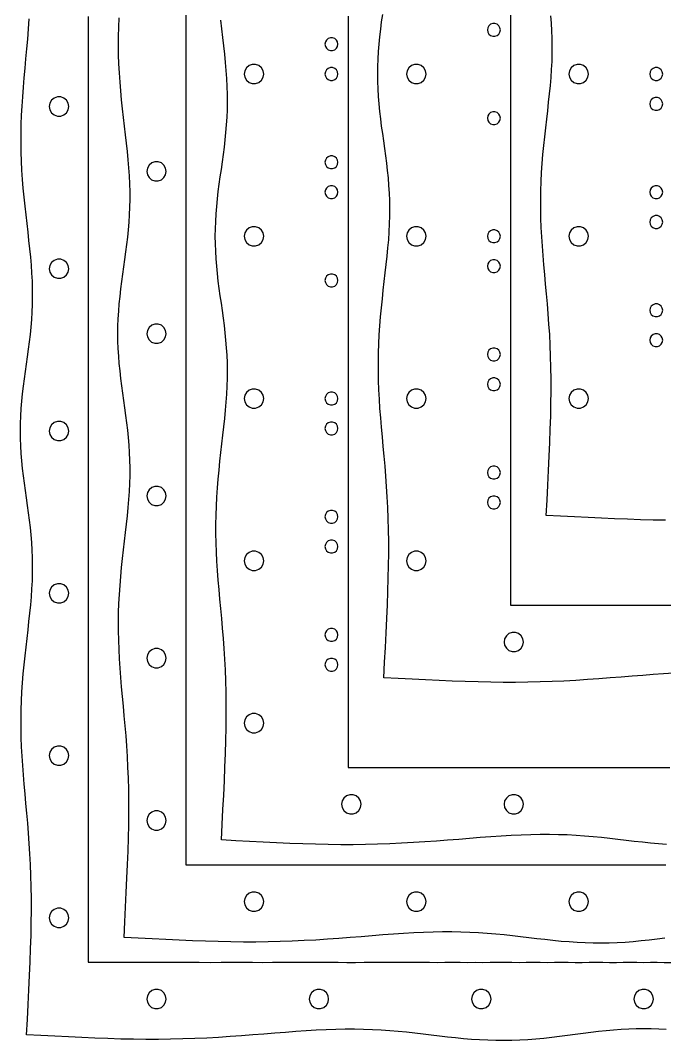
# Model space of a CAD drawing. Header units: metres. Extents: x 28 to 1492, y 12 to 1398.
# Drawn here: x 898.1 to 1096.4, y 492.2 to 806.5 of the extents above; entities that cross this region are included whole.
import ezdxf

# ---------------------------------------------------------------- set-up
doc = ezdxf.new("R2010")
doc.units = ezdxf.units.M

msp = doc.modelspace()

# ---------------------------------------------------------------- linework, layer by layer
for points in [[(949.01, 808.11), (949.01, 805.4), (949, 802.73), (949, 800.09), (949, 797.49), (949.01, 794.93), (949, 792.39), (949, 789.89), (949.01, 787.42), (949, 784.98), (949, 782.56), (949.01, 780.17), (949, 777.8), (949, 775.46), (949, 773.14), (949, 770.84), (949, 768.57), (949.01, 766.31), (949, 764.07), (949.01, 761.85), (949, 759.65), (949, 757.47), (949, 755.3), (949.01, 753.14), (949, 751), (949, 748.87), (949.01, 746.76), (949.01, 744.65), (949, 742.56), (949, 740.47), (949, 738.4), (949, 736.33), (949, 734.28), (949, 732.23), (949, 730.19), (949, 728.15), (949, 726.12), (949, 724.09), (949, 722.07), (949, 720.05), (949, 718.04), (949, 716.02), (949, 714.01), (949, 712), (949, 710), (949, 708), (949, 705.99), (949, 703.98), (949, 701.96), (949, 699.95), (949, 697.93), (949, 695.91), (949, 693.88), (949, 691.85), (949, 689.81), (949, 687.77), (949, 685.72), (949, 683.67), (949, 681.6), (949.01, 679.53), (949, 677.44), (949, 675.35), (949, 673.24), (949.01, 671.13), (949, 669), (949, 666.86), (949, 664.7), (949, 662.53), (949, 660.35), (949, 658.15), (949, 655.93), (949, 653.69), (949, 651.43), (949, 649.16), (949, 646.86), (949, 644.54), (949, 642.2), (949, 639.83), (949, 637.44), (949, 635.02), (949, 632.58), (949, 630.11), (949, 627.61), (949, 625.07), (949, 622.51), (949, 619.91), (949, 617.27), (949, 614.6), (949, 611.89), (949, 609.14), (949, 606.34), (949, 603.51), (949, 600.62), (949, 597.69), (949, 594.71), (949, 591.68), (949, 588.6), (949, 585.45), (949, 582.25), (949, 578.99), (949, 575.66), (949, 572.26), (949, 568.8), (949, 565.26), (949, 561.64), (949.01, 557.94), (949, 554.15), (949, 550.27), (949.01, 546.31), (953.15, 546.31), (957.2, 546.31), (961.15, 546.31), (965.02, 546.31), (968.8, 546.31), (972.5, 546.31), (976.12, 546.31), (979.67, 546.31), (983.15, 546.31), (986.56, 546.3), (989.9, 546.31), (993.18, 546.31), (996.41, 546.31), (999.57, 546.31), (1002.69, 546.3), (1005.75, 546.31), (1008.76, 546.31), (1011.72, 546.31), (1014.64, 546.31), (1017.51, 546.31), (1020.34, 546.31), (1023.13, 546.31), (1025.89, 546.31), (1028.6, 546.3), (1031.28, 546.3), (1033.93, 546.31), (1036.54, 546.31), (1039.13, 546.31), (1041.68, 546.31), (1044.21, 546.31), (1046.7, 546.31), (1049.17, 546.31), (1051.62, 546.31), (1054.04, 546.31), (1056.44, 546.3), (1058.82, 546.31), (1061.18, 546.31), (1063.51, 546.31), (1065.83, 546.3), (1068.13, 546.31), (1070.42, 546.3), (1072.68, 546.31), (1074.93, 546.31), (1077.17, 546.31), (1079.4, 546.31), (1081.61, 546.3), (1083.8, 546.31), (1085.99, 546.31), (1088.17, 546.31), (1090.33, 546.3), (1092.49, 546.31), (1094.64, 546.31), (1096.78, 546.31)], [(1099.19, 605.37), (1096.09, 605.19), (1092.93, 604.97), (1089.7, 604.73), (1086.41, 604.47), (1083.05, 604.2), (1079.64, 603.93), (1076.17, 603.66), (1072.65, 603.41), (1069.08, 603.18), (1065.46, 602.98), (1061.8, 602.82), (1058.09, 602.69), (1054.35, 602.6), (1050.57, 602.55), (1046.75, 602.55), (1042.89, 602.59), (1038.99, 602.68), (1035.05, 602.8), (1031.05, 602.95), (1026.99, 603.13), (1022.87, 603.33), (1018.67, 603.55), (1014.39, 603.78), (1010.01, 604), (1010.24, 608.74), (1010.47, 613.35), (1010.69, 617.84), (1010.9, 622.22), (1011.08, 626.47), (1011.24, 630.6), (1011.36, 634.62), (1011.45, 638.52), (1011.49, 642.3), (1011.49, 645.98), (1011.44, 649.56), (1011.35, 653.04), (1011.22, 656.42), (1011.05, 659.73), (1010.84, 662.96), (1010.61, 666.12), (1010.35, 669.22), (1010.08, 672.27), (1009.81, 675.28), (1009.53, 678.24), (1009.27, 681.18), (1009.02, 684.09), (1008.8, 686.98), (1008.61, 689.86), (1008.46, 692.72), (1008.36, 695.57), (1008.3, 698.41), (1008.3, 701.24), (1008.34, 704.06), (1008.43, 706.88), (1008.58, 709.67), (1008.76, 712.46), (1008.99, 715.22), (1009.25, 717.97), (1009.53, 720.69), (1009.83, 723.39), (1010.14, 726.06), (1010.44, 728.7), (1010.74, 731.31), (1011.02, 733.88), (1011.26, 736.42), (1011.48, 738.93), (1011.65, 741.4), (1011.77, 743.85), (1011.84, 746.26), (1011.86, 748.64), (1011.82, 751), (1011.73, 753.34), (1011.58, 755.66), (1011.39, 757.97), (1011.16, 760.26), (1010.89, 762.54), (1010.6, 764.82), (1010.28, 767.1), (1009.96, 769.37), (1009.64, 771.65), (1009.32, 773.93), (1009.03, 776.21), (1008.77, 778.5), (1008.54, 780.8), (1008.35, 783.09), (1008.22, 785.4), (1008.13, 787.7), (1008.1, 790), (1008.13, 792.3), (1008.22, 794.6), (1008.35, 796.91), (1008.54, 799.2), (1008.77, 801.5), (1009.03, 803.79), (1009.32, 806.07), (1009.64, 808.35)], [(1049, 808.15), (1049, 806.12), (1049, 804.09), (1049, 802.07), (1049, 800.05), (1049, 798.04), (1049, 796.02), (1049, 794.01), (1049, 792), (1049, 790), (1049, 788), (1049, 785.99), (1049, 783.98), (1049, 781.96), (1049, 779.95), (1049, 777.93), (1049, 775.91), (1049, 773.88), (1049, 771.85), (1049, 769.81), (1049, 767.77), (1049, 765.72), (1049, 763.67), (1049, 761.6), (1049.01, 759.53), (1049, 757.44), (1049, 755.35), (1049, 753.24), (1049.01, 751.13), (1049, 749), (1049, 746.86), (1049, 744.7), (1049, 742.53), (1049, 740.35), (1049, 738.15), (1049, 735.93), (1049, 733.69), (1049, 731.43), (1049, 729.16), (1049, 726.86), (1049, 724.54), (1049, 722.2), (1049, 719.83), (1049, 717.44), (1049, 715.02), (1049, 712.58), (1049, 710.11), (1049, 707.61), (1049, 705.07), (1049, 702.51), (1049, 699.91), (1049, 697.27), (1049, 694.6), (1049, 691.89), (1049, 689.14), (1049, 686.34), (1049, 683.51), (1049, 680.62), (1049, 677.69), (1049, 674.71), (1049, 671.68), (1049, 668.6), (1049, 665.45), (1049, 662.25), (1049, 658.99), (1049, 655.66), (1049, 652.26), (1049, 648.8), (1049, 645.26), (1049, 641.64), (1049.01, 637.94), (1049, 634.15), (1049, 630.27), (1049.01, 626.31), (1052.67, 626.31), (1056.24, 626.31), (1059.73, 626.31), (1063.15, 626.31), (1066.48, 626.31), (1069.75, 626.31), (1072.95, 626.31), (1076.08, 626.31), (1079.15, 626.31), (1082.16, 626.3), (1085.12, 626.31), (1088.02, 626.31), (1090.86, 626.31), (1093.66, 626.31), (1096.41, 626.3), (1099.11, 626.31)], [(1096.75, 652.55), (1092.89, 652.59), (1088.99, 652.68), (1085.05, 652.8), (1081.05, 652.95), (1076.99, 653.13), (1072.87, 653.33), (1068.67, 653.55), (1064.39, 653.78), (1060.01, 654), (1060.24, 658.74), (1060.47, 663.35), (1060.69, 667.84), (1060.9, 672.22), (1061.08, 676.47), (1061.24, 680.6), (1061.36, 684.62), (1061.45, 688.52), (1061.49, 692.3), (1061.49, 695.98), (1061.44, 699.56), (1061.35, 703.04), (1061.22, 706.42), (1061.05, 709.73), (1060.84, 712.96), (1060.61, 716.12), (1060.35, 719.22), (1060.08, 722.27), (1059.81, 725.28), (1059.53, 728.24), (1059.27, 731.18), (1059.02, 734.09), (1058.8, 736.98), (1058.61, 739.86), (1058.46, 742.72), (1058.36, 745.57), (1058.3, 748.41), (1058.3, 751.24), (1058.34, 754.06), (1058.43, 756.88), (1058.58, 759.67), (1058.76, 762.46), (1058.99, 765.22), (1059.25, 767.97), (1059.53, 770.69), (1059.83, 773.39), (1060.14, 776.06), (1060.44, 778.7), (1060.74, 781.31), (1061.02, 783.88), (1061.26, 786.42), (1061.48, 788.93), (1061.65, 791.4), (1061.77, 793.85), (1061.84, 796.26), (1061.86, 798.64), (1061.82, 801), (1061.73, 803.34), (1061.58, 805.66), (1061.39, 807.97)], [(1096.93, 495.62), (1094.62, 495.76), (1092.3, 495.84), (1090, 495.86), (1087.7, 495.84), (1085.38, 495.76), (1083.07, 495.62), (1080.74, 495.44), (1078.41, 495.22), (1076.06, 494.96), (1073.7, 494.67), (1071.33, 494.37), (1068.94, 494.05), (1066.54, 493.73), (1064.12, 493.43), (1061.69, 493.14), (1059.25, 492.88), (1056.8, 492.65), (1054.34, 492.46), (1051.87, 492.32), (1049.4, 492.23), (1046.92, 492.19), (1044.45, 492.21), (1041.97, 492.28), (1039.49, 492.4), (1037.02, 492.57), (1034.54, 492.77), (1032.06, 493.02), (1029.58, 493.29), (1027.09, 493.58), (1024.6, 493.88), (1022.08, 494.18), (1019.56, 494.47), (1017.01, 494.75), (1014.43, 495), (1011.82, 495.22), (1009.17, 495.4), (1006.48, 495.54), (1003.74, 495.63), (1000.95, 495.68), (998.1, 495.67), (995.2, 495.62), (992.23, 495.51), (989.19, 495.37), (986.09, 495.19), (982.93, 494.97), (979.7, 494.73), (976.41, 494.47), (973.05, 494.2), (969.64, 493.93), (966.17, 493.66), (962.65, 493.41), (959.08, 493.18), (955.46, 492.98), (951.8, 492.82), (948.09, 492.69), (944.35, 492.6), (940.57, 492.55), (936.75, 492.55), (932.89, 492.59), (928.99, 492.68), (925.05, 492.8), (921.05, 492.95), (916.99, 493.13), (912.87, 493.33), (908.67, 493.55), (904.39, 493.78), (900.01, 494), (900.24, 498.74), (900.47, 503.35), (900.69, 507.84), (900.9, 512.22), (901.08, 516.47), (901.24, 520.6), (901.36, 524.62), (901.45, 528.52), (901.49, 532.3), (901.49, 535.98), (901.44, 539.56), (901.35, 543.04), (901.22, 546.42), (901.05, 549.73), (900.84, 552.96), (900.61, 556.12), (900.35, 559.22), (900.08, 562.27), (899.81, 565.28), (899.53, 568.24), (899.27, 571.18), (899.02, 574.09), (898.8, 576.98), (898.61, 579.86), (898.46, 582.72), (898.36, 585.57), (898.3, 588.41), (898.3, 591.24), (898.34, 594.06), (898.43, 596.88), (898.58, 599.67), (898.76, 602.46), (898.99, 605.22), (899.25, 607.97), (899.53, 610.69), (899.83, 613.39), (900.14, 616.06), (900.44, 618.7), (900.74, 621.31), (901.02, 623.88), (901.26, 626.42), (901.48, 628.93), (901.65, 631.4), (901.77, 633.85), (901.84, 636.26), (901.86, 638.64), (901.82, 641), (901.73, 643.34), (901.58, 645.66), (901.39, 647.97), (901.16, 650.26), (900.89, 652.54), (900.6, 654.82), (900.28, 657.1), (899.96, 659.37), (899.64, 661.65), (899.32, 663.93), (899.03, 666.21), (898.77, 668.5), (898.54, 670.8), (898.35, 673.09), (898.22, 675.4), (898.13, 677.7), (898.1, 680), (898.13, 682.3), (898.22, 684.6), (898.35, 686.91), (898.54, 689.2), (898.77, 691.5), (899.03, 693.79), (899.32, 696.07), (899.64, 698.35), (899.96, 700.63), (900.28, 702.9), (900.6, 705.18), (900.89, 707.46), (901.16, 709.74), (901.39, 712.03), (901.58, 714.34), (901.73, 716.66), (901.82, 719), (901.86, 721.36), (901.84, 723.74), (901.77, 726.15), (901.65, 728.6), (901.48, 731.07), (901.26, 733.58), (901.02, 736.12), (900.74, 738.69), (900.44, 741.3), (900.14, 743.94), (899.83, 746.61), (899.53, 749.31), (899.25, 752.03), (898.99, 754.78), (898.76, 757.54), (898.58, 760.33), (898.43, 763.12), (898.34, 765.94), (898.3, 768.76), (898.3, 771.59), (898.36, 774.43), (898.46, 777.28), (898.61, 780.14), (898.8, 783.02), (899.02, 785.91), (899.27, 788.82), (899.53, 791.76), (899.81, 794.72), (900.08, 797.73), (900.35, 800.78), (900.61, 803.88), (900.84, 807.04)], [(919.01, 807.75), (919.01, 804.55), (919, 801.4), (919, 798.32), (919.01, 795.29), (919, 792.31), (919, 789.38), (919.01, 786.49), (919, 783.66), (919, 780.86), (919.01, 778.11), (919.01, 775.4), (919, 772.73), (919, 770.09), (919, 767.49), (919.01, 764.93), (919, 762.39), (919, 759.89), (919.01, 757.42), (919, 754.98), (919, 752.56), (919.01, 750.17), (919, 747.8), (919, 745.46), (919, 743.14), (919, 740.84), (919, 738.57), (919.01, 736.31), (919, 734.07), (919.01, 731.85), (919, 729.65), (919, 727.47), (919, 725.3), (919.01, 723.14), (919, 721), (919, 718.87), (919.01, 716.76), (919.01, 714.65), (919, 712.56), (919, 710.47), (919, 708.4), (919, 706.33), (919, 704.28), (919, 702.23), (919, 700.19), (919, 698.15), (919, 696.12), (919, 694.09), (919, 692.07), (919, 690.05), (919, 688.04), (919, 686.02), (919, 684.01), (919, 682), (919, 680), (919, 678), (919, 675.99), (919, 673.98), (919, 671.96), (919, 669.95), (919, 667.93), (919, 665.91), (919, 663.88), (919, 661.85), (919, 659.81), (919, 657.77), (919, 655.72), (919, 653.67), (919, 651.6), (919.01, 649.53), (919, 647.44), (919, 645.35), (919, 643.24), (919.01, 641.13), (919, 639), (919, 636.86), (919, 634.7), (919, 632.53), (919, 630.35), (919, 628.15), (919, 625.93), (919, 623.69), (919, 621.43), (919, 619.16), (919, 616.86), (919, 614.54), (919, 612.2), (919, 609.83), (919, 607.44), (919, 605.02), (919, 602.58), (919, 600.11), (919, 597.61), (919, 595.07), (919, 592.51), (919, 589.91), (919, 587.27), (919, 584.6), (919, 581.89), (919, 579.14), (919, 576.34), (919, 573.51), (919, 570.62), (919, 567.69), (919, 564.71), (919, 561.68), (919, 558.6), (919, 555.45), (919, 552.25), (919, 548.99), (919, 545.66), (919, 542.26), (919, 538.8), (919, 535.26), (919, 531.64), (919.01, 527.94), (919, 524.15), (919, 520.27), (919.01, 516.31), (923.15, 516.31), (927.2, 516.31), (931.15, 516.31), (935.02, 516.31), (938.8, 516.31), (942.5, 516.31), (946.12, 516.31), (949.67, 516.31), (953.15, 516.31), (956.56, 516.3), (959.9, 516.31), (963.18, 516.31), (966.41, 516.31), (969.57, 516.31), (972.69, 516.3), (975.75, 516.31), (978.76, 516.31), (981.72, 516.31), (984.64, 516.31), (987.51, 516.31), (990.34, 516.31), (993.13, 516.31), (995.89, 516.31), (998.6, 516.3), (1001.28, 516.3), (1003.93, 516.31), (1006.54, 516.31), (1009.13, 516.31), (1011.68, 516.31), (1014.21, 516.31), (1016.7, 516.31), (1019.17, 516.31), (1021.62, 516.31), (1024.04, 516.31), (1026.44, 516.3), (1028.82, 516.31), (1031.18, 516.31), (1033.51, 516.31), (1035.83, 516.3), (1038.13, 516.31), (1040.42, 516.3), (1042.68, 516.31), (1044.93, 516.31), (1047.17, 516.31), (1049.4, 516.31), (1051.61, 516.3), (1053.8, 516.31), (1055.99, 516.31), (1058.17, 516.31), (1060.33, 516.3), (1062.49, 516.31), (1064.64, 516.31), (1066.78, 516.31), (1068.91, 516.3), (1071.04, 516.3), (1073.16, 516.31), (1075.28, 516.31), (1077.39, 516.31), (1079.5, 516.3), (1081.6, 516.3), (1083.71, 516.31), (1085.81, 516.31), (1087.91, 516.31), (1090, 516.3), (1092.09, 516.31), (1094.19, 516.31), (1096.29, 516.3), (1098.4, 516.3)], [(1096.54, 523.73), (1094.12, 523.43), (1091.69, 523.14), (1089.25, 522.88), (1086.8, 522.65), (1084.34, 522.46), (1081.87, 522.32), (1079.4, 522.23), (1076.92, 522.19), (1074.45, 522.21), (1071.97, 522.28), (1069.49, 522.4), (1067.02, 522.57), (1064.54, 522.77), (1062.06, 523.02), (1059.58, 523.29), (1057.09, 523.58), (1054.6, 523.88), (1052.08, 524.18), (1049.56, 524.47), (1047.01, 524.75), (1044.43, 525), (1041.82, 525.22), (1039.17, 525.4), (1036.48, 525.54), (1033.74, 525.63), (1030.95, 525.68), (1028.1, 525.67), (1025.2, 525.62), (1022.23, 525.51), (1019.19, 525.37), (1016.09, 525.19), (1012.93, 524.97), (1009.7, 524.73), (1006.41, 524.47), (1003.05, 524.2), (999.64, 523.93), (996.17, 523.66), (992.65, 523.41), (989.08, 523.18), (985.46, 522.98), (981.8, 522.82), (978.09, 522.69), (974.35, 522.6), (970.57, 522.55), (966.75, 522.55), (962.89, 522.59), (958.99, 522.68), (955.05, 522.8), (951.05, 522.95), (946.99, 523.13), (942.87, 523.33), (938.67, 523.55), (934.39, 523.78), (930.01, 524), (930.24, 528.74), (930.47, 533.35), (930.69, 537.84), (930.9, 542.22), (931.08, 546.47), (931.24, 550.6), (931.36, 554.62), (931.45, 558.52), (931.49, 562.3), (931.49, 565.98), (931.44, 569.56), (931.35, 573.04), (931.22, 576.42), (931.05, 579.73), (930.84, 582.96), (930.61, 586.12), (930.35, 589.22), (930.08, 592.27), (929.81, 595.28), (929.53, 598.24), (929.27, 601.18), (929.02, 604.09), (928.8, 606.98), (928.61, 609.86), (928.46, 612.72), (928.36, 615.57), (928.3, 618.41), (928.3, 621.24), (928.34, 624.06), (928.43, 626.88), (928.58, 629.67), (928.76, 632.46), (928.99, 635.22), (929.25, 637.97), (929.53, 640.69), (929.83, 643.39), (930.14, 646.06), (930.44, 648.7), (930.74, 651.31), (931.02, 653.88), (931.26, 656.42), (931.48, 658.93), (931.65, 661.4), (931.77, 663.85), (931.84, 666.26), (931.86, 668.64), (931.82, 671), (931.73, 673.34), (931.58, 675.66), (931.39, 677.97), (931.16, 680.26), (930.89, 682.54), (930.6, 684.82), (930.28, 687.1), (929.96, 689.37), (929.64, 691.65), (929.32, 693.93), (929.03, 696.21), (928.77, 698.5), (928.54, 700.8), (928.35, 703.09), (928.22, 705.4), (928.13, 707.7), (928.1, 710), (928.13, 712.3), (928.22, 714.6), (928.35, 716.91), (928.54, 719.2), (928.77, 721.5), (929.03, 723.79), (929.32, 726.07), (929.64, 728.35), (929.96, 730.63), (930.28, 732.9), (930.6, 735.18), (930.89, 737.46), (931.16, 739.74), (931.39, 742.03), (931.58, 744.34), (931.73, 746.66), (931.82, 749), (931.86, 751.36), (931.84, 753.74), (931.77, 756.15), (931.65, 758.6), (931.48, 761.07), (931.26, 763.58), (931.02, 766.12), (930.74, 768.69), (930.44, 771.3), (930.14, 773.94), (929.83, 776.61), (929.53, 779.31), (929.25, 782.03), (928.99, 784.78), (928.76, 787.54), (928.58, 790.33), (928.43, 793.12), (928.34, 795.94), (928.3, 798.76), (928.3, 801.59), (928.36, 804.43), (928.46, 807.28)], [(1097.02, 552.57), (1094.54, 552.77), (1092.06, 553.02), (1089.58, 553.29), (1087.09, 553.58), (1084.6, 553.88), (1082.08, 554.18), (1079.56, 554.47), (1077.01, 554.75), (1074.43, 555), (1071.82, 555.22), (1069.17, 555.4), (1066.48, 555.54), (1063.74, 555.63), (1060.95, 555.68), (1058.1, 555.67), (1055.2, 555.62), (1052.23, 555.51), (1049.19, 555.37), (1046.09, 555.19), (1042.93, 554.97), (1039.7, 554.73), (1036.41, 554.47), (1033.05, 554.2), (1029.64, 553.93), (1026.17, 553.66), (1022.65, 553.41), (1019.08, 553.18), (1015.46, 552.98), (1011.8, 552.82), (1008.09, 552.69), (1004.35, 552.6), (1000.57, 552.55), (996.75, 552.55), (992.89, 552.59), (988.99, 552.68), (985.05, 552.8), (981.05, 552.95), (976.99, 553.13), (972.87, 553.33), (968.67, 553.55), (964.39, 553.78), (960.01, 554), (960.24, 558.74), (960.47, 563.35), (960.69, 567.84), (960.9, 572.22), (961.08, 576.47), (961.24, 580.6), (961.36, 584.62), (961.45, 588.52), (961.49, 592.3), (961.49, 595.98), (961.44, 599.56), (961.35, 603.04), (961.22, 606.42), (961.05, 609.73), (960.84, 612.96), (960.61, 616.12), (960.35, 619.22), (960.08, 622.27), (959.81, 625.28), (959.53, 628.24), (959.27, 631.18), (959.02, 634.09), (958.8, 636.98), (958.61, 639.86), (958.46, 642.72), (958.36, 645.57), (958.3, 648.41), (958.3, 651.24), (958.34, 654.06), (958.43, 656.88), (958.58, 659.67), (958.76, 662.46), (958.99, 665.22), (959.25, 667.97), (959.53, 670.69), (959.83, 673.39), (960.14, 676.06), (960.44, 678.7), (960.74, 681.31), (961.02, 683.88), (961.26, 686.42), (961.48, 688.93), (961.65, 691.4), (961.77, 693.85), (961.84, 696.26), (961.86, 698.64), (961.82, 701), (961.73, 703.34), (961.58, 705.66), (961.39, 707.97), (961.16, 710.26), (960.89, 712.54), (960.6, 714.82), (960.28, 717.1), (959.96, 719.37), (959.64, 721.65), (959.32, 723.93), (959.03, 726.21), (958.77, 728.5), (958.54, 730.8), (958.35, 733.09), (958.22, 735.4), (958.13, 737.7), (958.1, 740), (958.13, 742.3), (958.22, 744.6), (958.35, 746.91), (958.54, 749.2), (958.77, 751.5), (959.03, 753.79), (959.32, 756.07), (959.64, 758.35), (959.96, 760.63), (960.28, 762.9), (960.6, 765.18), (960.89, 767.46), (961.16, 769.74), (961.39, 772.03), (961.58, 774.34), (961.73, 776.66), (961.82, 779), (961.86, 781.36), (961.84, 783.74), (961.77, 786.15), (961.65, 788.6), (961.48, 791.07), (961.26, 793.58), (961.02, 796.12), (960.74, 798.69), (960.44, 801.3), (960.14, 803.94), (959.83, 806.61)], [(999, 807.8), (999, 805.46), (999, 803.14), (999, 800.84), (999, 798.57), (999.01, 796.31), (999, 794.07), (999.01, 791.85), (999, 789.65), (999, 787.47), (999, 785.3), (999.01, 783.14), (999, 781), (999, 778.87), (999.01, 776.76), (999.01, 774.65), (999, 772.56), (999, 770.47), (999, 768.4), (999, 766.33), (999, 764.28), (999, 762.23), (999, 760.19), (999, 758.15), (999, 756.12), (999, 754.09), (999, 752.07), (999, 750.05), (999, 748.04), (999, 746.02), (999, 744.01), (999, 742), (999, 740), (999, 738), (999, 735.99), (999, 733.98), (999, 731.96), (999, 729.95), (999, 727.93), (999, 725.91), (999, 723.88), (999, 721.85), (999, 719.81), (999, 717.77), (999, 715.72), (999, 713.67), (999, 711.6), (999.01, 709.53), (999, 707.44), (999, 705.35), (999, 703.24), (999.01, 701.13), (999, 699), (999, 696.86), (999, 694.7), (999, 692.53), (999, 690.35), (999, 688.15), (999, 685.93), (999, 683.69), (999, 681.43), (999, 679.16), (999, 676.86), (999, 674.54), (999, 672.2), (999, 669.83), (999, 667.44), (999, 665.02), (999, 662.58), (999, 660.11), (999, 657.61), (999, 655.07), (999, 652.51), (999, 649.91), (999, 647.27), (999, 644.6), (999, 641.89), (999, 639.14), (999, 636.34), (999, 633.51), (999, 630.62), (999, 627.69), (999, 624.71), (999, 621.68), (999, 618.6), (999, 615.45), (999, 612.25), (999, 608.99), (999, 605.66), (999, 602.26), (999, 598.8), (999, 595.26), (999, 591.64), (999.01, 587.94), (999, 584.15), (999, 580.27), (999.01, 576.31), (1002.67, 576.31), (1006.24, 576.31), (1009.73, 576.31), (1013.15, 576.31), (1016.48, 576.31), (1019.75, 576.31), (1022.95, 576.31), (1026.08, 576.31), (1029.15, 576.31), (1032.16, 576.3), (1035.12, 576.31), (1038.02, 576.31), (1040.86, 576.31), (1043.66, 576.31), (1046.41, 576.3), (1049.11, 576.31), (1051.77, 576.31), (1054.39, 576.31), (1056.96, 576.31), (1059.5, 576.31), (1062, 576.31), (1064.46, 576.31), (1066.9, 576.31), (1069.29, 576.3), (1071.66, 576.3), (1074, 576.31), (1076.31, 576.31), (1078.59, 576.31), (1080.84, 576.31), (1083.07, 576.31), (1085.28, 576.31), (1087.46, 576.31), (1089.62, 576.31), (1091.76, 576.31), (1093.88, 576.3), (1095.98, 576.31), (1098.06, 576.31)], [(1045.86, 803.6), (1045.73, 804.28), (1045.39, 804.88), (1044.86, 805.33), (1044.2, 805.56), (1043.52, 805.56), (1042.87, 805.33), (1042.33, 804.88), (1041.99, 804.28), (1041.86, 803.6), (1041.99, 802.92), (1042.33, 802.32), (1042.86, 801.87), (1043.52, 801.64), (1044.2, 801.64), (1044.86, 801.87), (1045.39, 802.32), (1045.73, 802.92), (1045.86, 803.6)], [(995.86, 799.2), (995.73, 799.88), (995.39, 800.48), (994.86, 800.93), (994.2, 801.16), (993.52, 801.16), (992.87, 800.93), (992.33, 800.48), (991.99, 799.88), (991.86, 799.2), (991.99, 798.52), (992.33, 797.92), (992.86, 797.47), (993.52, 797.24), (994.2, 797.24), (994.86, 797.47), (995.39, 797.92), (995.73, 798.52), (995.86, 799.2)], [(973, 790), (972.81, 791.02), (972.29, 791.92), (971.5, 792.59), (970.52, 792.95), (969.48, 792.95), (968.51, 792.59), (967.71, 791.92), (967.19, 791.02), (967, 790), (967.19, 788.98), (967.71, 788.08), (968.5, 787.41), (969.48, 787.05), (970.52, 787.05), (971.5, 787.41), (972.29, 788.08), (972.81, 788.98), (973, 790)], [(1023, 790), (1022.81, 791.02), (1022.29, 791.92), (1021.5, 792.59), (1020.52, 792.95), (1019.48, 792.95), (1018.51, 792.59), (1017.71, 791.92), (1017.19, 791.02), (1017, 790), (1017.19, 788.98), (1017.71, 788.08), (1018.5, 787.41), (1019.48, 787.05), (1020.52, 787.05), (1021.5, 787.41), (1022.29, 788.08), (1022.81, 788.98), (1023, 790)], [(1073, 790), (1072.81, 791.02), (1072.29, 791.92), (1071.5, 792.59), (1070.52, 792.95), (1069.48, 792.95), (1068.51, 792.59), (1067.71, 791.92), (1067.19, 791.02), (1067, 790), (1067.19, 788.98), (1067.71, 788.08), (1068.5, 787.41), (1069.48, 787.05), (1070.52, 787.05), (1071.5, 787.41), (1072.29, 788.08), (1072.81, 788.98), (1073, 790)], [(995.86, 790), (995.73, 790.68), (995.39, 791.28), (994.86, 791.73), (994.2, 791.96), (993.52, 791.96), (992.87, 791.73), (992.33, 791.28), (991.99, 790.68), (991.86, 790), (991.99, 789.32), (992.33, 788.72), (992.86, 788.27), (993.52, 788.04), (994.2, 788.04), (994.86, 788.27), (995.39, 788.72), (995.73, 789.32), (995.86, 790)], [(1095.86, 790), (1095.73, 790.68), (1095.39, 791.28), (1094.86, 791.73), (1094.2, 791.96), (1093.52, 791.96), (1092.87, 791.73), (1092.33, 791.28), (1091.99, 790.68), (1091.86, 790), (1091.99, 789.32), (1092.33, 788.72), (1092.86, 788.27), (1093.52, 788.04), (1094.2, 788.04), (1094.86, 788.27), (1095.39, 788.72), (1095.73, 789.32), (1095.86, 790)], [(913, 780), (912.81, 781.02), (912.29, 781.92), (911.5, 782.59), (910.52, 782.95), (909.48, 782.95), (908.51, 782.59), (907.71, 781.92), (907.19, 781.02), (907, 780), (907.19, 778.98), (907.71, 778.08), (908.5, 777.41), (909.48, 777.05), (910.52, 777.05), (911.5, 777.41), (912.29, 778.08), (912.81, 778.98), (913, 780)], [(1095.86, 780.8), (1095.73, 781.48), (1095.39, 782.08), (1094.86, 782.53), (1094.2, 782.76), (1093.52, 782.76), (1092.87, 782.53), (1092.33, 782.08), (1091.99, 781.48), (1091.86, 780.8), (1091.99, 780.12), (1092.33, 779.52), (1092.86, 779.07), (1093.52, 778.84), (1094.2, 778.84), (1094.86, 779.07), (1095.39, 779.52), (1095.73, 780.12), (1095.86, 780.8)], [(1045.86, 776.4), (1045.73, 777.08), (1045.39, 777.68), (1044.86, 778.13), (1044.2, 778.36), (1043.52, 778.36), (1042.87, 778.13), (1042.33, 777.68), (1041.99, 777.08), (1041.86, 776.4), (1041.99, 775.72), (1042.33, 775.12), (1042.86, 774.67), (1043.52, 774.44), (1044.2, 774.44), (1044.86, 774.67), (1045.39, 775.12), (1045.73, 775.72), (1045.86, 776.4)], [(995.86, 762.8), (995.73, 763.48), (995.39, 764.08), (994.86, 764.53), (994.2, 764.76), (993.52, 764.76), (992.87, 764.53), (992.33, 764.08), (991.99, 763.48), (991.86, 762.8), (991.99, 762.12), (992.33, 761.52), (992.86, 761.07), (993.52, 760.84), (994.2, 760.84), (994.86, 761.07), (995.39, 761.52), (995.73, 762.12), (995.86, 762.8)], [(943, 760), (942.81, 761.02), (942.29, 761.92), (941.5, 762.59), (940.52, 762.95), (939.48, 762.95), (938.51, 762.59), (937.71, 761.92), (937.19, 761.02), (937, 760), (937.19, 758.98), (937.71, 758.08), (938.5, 757.41), (939.48, 757.05), (940.52, 757.05), (941.5, 757.41), (942.29, 758.08), (942.81, 758.98), (943, 760)], [(995.86, 753.6), (995.73, 754.28), (995.39, 754.88), (994.86, 755.33), (994.2, 755.56), (993.52, 755.56), (992.87, 755.33), (992.33, 754.88), (991.99, 754.28), (991.86, 753.6), (991.99, 752.92), (992.33, 752.32), (992.86, 751.87), (993.52, 751.64), (994.2, 751.64), (994.86, 751.87), (995.39, 752.32), (995.73, 752.92), (995.86, 753.6)], [(1095.86, 753.6), (1095.73, 754.28), (1095.39, 754.88), (1094.86, 755.33), (1094.2, 755.56), (1093.52, 755.56), (1092.87, 755.33), (1092.33, 754.88), (1091.99, 754.28), (1091.86, 753.6), (1091.99, 752.92), (1092.33, 752.32), (1092.86, 751.87), (1093.52, 751.64), (1094.2, 751.64), (1094.86, 751.87), (1095.39, 752.32), (1095.73, 752.92), (1095.86, 753.6)], [(1095.86, 744.4), (1095.73, 745.08), (1095.39, 745.68), (1094.86, 746.13), (1094.2, 746.36), (1093.52, 746.36), (1092.87, 746.13), (1092.33, 745.68), (1091.99, 745.08), (1091.86, 744.4), (1091.99, 743.72), (1092.33, 743.12), (1092.86, 742.67), (1093.52, 742.44), (1094.2, 742.44), (1094.86, 742.67), (1095.39, 743.12), (1095.73, 743.72), (1095.86, 744.4)], [(973, 740), (972.81, 741.02), (972.29, 741.92), (971.5, 742.59), (970.52, 742.95), (969.48, 742.95), (968.51, 742.59), (967.71, 741.92), (967.19, 741.02), (967, 740), (967.19, 738.98), (967.71, 738.08), (968.5, 737.41), (969.48, 737.05), (970.52, 737.05), (971.5, 737.41), (972.29, 738.08), (972.81, 738.98), (973, 740)], [(1023, 740), (1022.81, 741.02), (1022.29, 741.92), (1021.5, 742.59), (1020.52, 742.95), (1019.48, 742.95), (1018.51, 742.59), (1017.71, 741.92), (1017.19, 741.02), (1017, 740), (1017.19, 738.98), (1017.71, 738.08), (1018.5, 737.41), (1019.48, 737.05), (1020.52, 737.05), (1021.5, 737.41), (1022.29, 738.08), (1022.81, 738.98), (1023, 740)], [(1045.86, 740), (1045.73, 740.68), (1045.39, 741.28), (1044.86, 741.73), (1044.2, 741.96), (1043.52, 741.96), (1042.87, 741.73), (1042.33, 741.28), (1041.99, 740.68), (1041.86, 740), (1041.99, 739.32), (1042.33, 738.72), (1042.86, 738.27), (1043.52, 738.04), (1044.2, 738.04), (1044.86, 738.27), (1045.39, 738.72), (1045.73, 739.32), (1045.86, 740)], [(1073, 740), (1072.81, 741.02), (1072.29, 741.92), (1071.5, 742.59), (1070.52, 742.95), (1069.48, 742.95), (1068.51, 742.59), (1067.71, 741.92), (1067.19, 741.02), (1067, 740), (1067.19, 738.98), (1067.71, 738.08), (1068.5, 737.41), (1069.48, 737.05), (1070.52, 737.05), (1071.5, 737.41), (1072.29, 738.08), (1072.81, 738.98), (1073, 740)], [(913, 730), (912.81, 731.02), (912.29, 731.92), (911.5, 732.59), (910.52, 732.95), (909.48, 732.95), (908.51, 732.59), (907.71, 731.92), (907.19, 731.02), (907, 730), (907.19, 728.98), (907.71, 728.08), (908.5, 727.41), (909.48, 727.05), (910.52, 727.05), (911.5, 727.41), (912.29, 728.08), (912.81, 728.98), (913, 730)], [(1045.86, 730.8), (1045.73, 731.48), (1045.39, 732.08), (1044.86, 732.53), (1044.2, 732.76), (1043.52, 732.76), (1042.87, 732.53), (1042.33, 732.08), (1041.99, 731.48), (1041.86, 730.8), (1041.99, 730.12), (1042.33, 729.52), (1042.86, 729.07), (1043.52, 728.84), (1044.2, 728.84), (1044.86, 729.07), (1045.39, 729.52), (1045.73, 730.12), (1045.86, 730.8)], [(995.86, 726.4), (995.73, 727.08), (995.39, 727.68), (994.86, 728.13), (994.2, 728.36), (993.52, 728.36), (992.87, 728.13), (992.33, 727.68), (991.99, 727.08), (991.86, 726.4), (991.99, 725.72), (992.33, 725.12), (992.86, 724.67), (993.52, 724.44), (994.2, 724.44), (994.86, 724.67), (995.39, 725.12), (995.73, 725.72), (995.86, 726.4)], [(1095.86, 717.2), (1095.73, 717.88), (1095.39, 718.48), (1094.86, 718.93), (1094.2, 719.16), (1093.52, 719.16), (1092.87, 718.93), (1092.33, 718.48), (1091.99, 717.88), (1091.86, 717.2), (1091.99, 716.52), (1092.33, 715.92), (1092.86, 715.47), (1093.52, 715.24), (1094.2, 715.24), (1094.86, 715.47), (1095.39, 715.92), (1095.73, 716.52), (1095.86, 717.2)], [(943, 710), (942.81, 711.02), (942.29, 711.92), (941.5, 712.59), (940.52, 712.95), (939.48, 712.95), (938.51, 712.59), (937.71, 711.92), (937.19, 711.02), (937, 710), (937.19, 708.98), (937.71, 708.08), (938.5, 707.41), (939.48, 707.05), (940.52, 707.05), (941.5, 707.41), (942.29, 708.08), (942.81, 708.98), (943, 710)], [(1095.86, 708), (1095.73, 708.68), (1095.39, 709.28), (1094.86, 709.73), (1094.2, 709.96), (1093.52, 709.96), (1092.87, 709.73), (1092.33, 709.28), (1091.99, 708.68), (1091.86, 708), (1091.99, 707.32), (1092.33, 706.72), (1092.86, 706.27), (1093.52, 706.04), (1094.2, 706.04), (1094.86, 706.27), (1095.39, 706.72), (1095.73, 707.32), (1095.86, 708)], [(1045.86, 703.6), (1045.73, 704.28), (1045.39, 704.88), (1044.86, 705.33), (1044.2, 705.56), (1043.52, 705.56), (1042.87, 705.33), (1042.33, 704.88), (1041.99, 704.28), (1041.86, 703.6), (1041.99, 702.92), (1042.33, 702.32), (1042.86, 701.87), (1043.52, 701.64), (1044.2, 701.64), (1044.86, 701.87), (1045.39, 702.32), (1045.73, 702.92), (1045.86, 703.6)], [(1045.86, 694.4), (1045.73, 695.08), (1045.39, 695.68), (1044.86, 696.13), (1044.2, 696.36), (1043.52, 696.36), (1042.87, 696.13), (1042.33, 695.68), (1041.99, 695.08), (1041.86, 694.4), (1041.99, 693.72), (1042.33, 693.12), (1042.86, 692.67), (1043.52, 692.44), (1044.2, 692.44), (1044.86, 692.67), (1045.39, 693.12), (1045.73, 693.72), (1045.86, 694.4)], [(973, 690), (972.81, 691.02), (972.29, 691.92), (971.5, 692.59), (970.52, 692.95), (969.48, 692.95), (968.51, 692.59), (967.71, 691.92), (967.19, 691.02), (967, 690), (967.19, 688.98), (967.71, 688.08), (968.5, 687.41), (969.48, 687.05), (970.52, 687.05), (971.5, 687.41), (972.29, 688.08), (972.81, 688.98), (973, 690)], [(995.86, 690), (995.73, 690.68), (995.39, 691.28), (994.86, 691.73), (994.2, 691.96), (993.52, 691.96), (992.87, 691.73), (992.33, 691.28), (991.99, 690.68), (991.86, 690), (991.99, 689.32), (992.33, 688.72), (992.86, 688.27), (993.52, 688.04), (994.2, 688.04), (994.86, 688.27), (995.39, 688.72), (995.73, 689.32), (995.86, 690)], [(1023, 690), (1022.81, 691.02), (1022.29, 691.92), (1021.5, 692.59), (1020.52, 692.95), (1019.48, 692.95), (1018.51, 692.59), (1017.71, 691.92), (1017.19, 691.02), (1017, 690), (1017.19, 688.98), (1017.71, 688.08), (1018.5, 687.41), (1019.48, 687.05), (1020.52, 687.05), (1021.5, 687.41), (1022.29, 688.08), (1022.81, 688.98), (1023, 690)], [(1073, 690), (1072.81, 691.02), (1072.29, 691.92), (1071.5, 692.59), (1070.52, 692.95), (1069.48, 692.95), (1068.51, 692.59), (1067.71, 691.92), (1067.19, 691.02), (1067, 690), (1067.19, 688.98), (1067.71, 688.08), (1068.5, 687.41), (1069.48, 687.05), (1070.52, 687.05), (1071.5, 687.41), (1072.29, 688.08), (1072.81, 688.98), (1073, 690)], [(913, 680), (912.81, 681.02), (912.29, 681.92), (911.5, 682.59), (910.52, 682.95), (909.48, 682.95), (908.51, 682.59), (907.71, 681.92), (907.19, 681.02), (907, 680), (907.19, 678.98), (907.71, 678.08), (908.5, 677.41), (909.48, 677.05), (910.52, 677.05), (911.5, 677.41), (912.29, 678.08), (912.81, 678.98), (913, 680)], [(995.86, 680.8), (995.73, 681.48), (995.39, 682.08), (994.86, 682.53), (994.2, 682.76), (993.52, 682.76), (992.87, 682.53), (992.33, 682.08), (991.99, 681.48), (991.86, 680.8), (991.99, 680.12), (992.33, 679.52), (992.86, 679.07), (993.52, 678.84), (994.2, 678.84), (994.86, 679.07), (995.39, 679.52), (995.73, 680.12), (995.86, 680.8)], [(1045.86, 667.2), (1045.73, 667.88), (1045.39, 668.48), (1044.86, 668.93), (1044.2, 669.16), (1043.52, 669.16), (1042.87, 668.93), (1042.33, 668.48), (1041.99, 667.88), (1041.86, 667.2), (1041.99, 666.52), (1042.33, 665.92), (1042.86, 665.47), (1043.52, 665.24), (1044.2, 665.24), (1044.86, 665.47), (1045.39, 665.92), (1045.73, 666.52), (1045.86, 667.2)], [(943, 660), (942.81, 661.02), (942.29, 661.92), (941.5, 662.59), (940.52, 662.95), (939.48, 662.95), (938.51, 662.59), (937.71, 661.92), (937.19, 661.02), (937, 660), (937.19, 658.98), (937.71, 658.08), (938.5, 657.41), (939.48, 657.05), (940.52, 657.05), (941.5, 657.41), (942.29, 658.08), (942.81, 658.98), (943, 660)], [(1045.86, 658), (1045.73, 658.68), (1045.39, 659.28), (1044.86, 659.73), (1044.2, 659.96), (1043.52, 659.96), (1042.87, 659.73), (1042.33, 659.28), (1041.99, 658.68), (1041.86, 658), (1041.99, 657.32), (1042.33, 656.72), (1042.86, 656.27), (1043.52, 656.04), (1044.2, 656.04), (1044.86, 656.27), (1045.39, 656.72), (1045.73, 657.32), (1045.86, 658)], [(995.86, 653.6), (995.73, 654.28), (995.39, 654.88), (994.86, 655.33), (994.2, 655.56), (993.52, 655.56), (992.87, 655.33), (992.33, 654.88), (991.99, 654.28), (991.86, 653.6), (991.99, 652.92), (992.33, 652.32), (992.86, 651.87), (993.52, 651.64), (994.2, 651.64), (994.86, 651.87), (995.39, 652.32), (995.73, 652.92), (995.86, 653.6)], [(995.86, 644.4), (995.73, 645.08), (995.39, 645.68), (994.86, 646.13), (994.2, 646.36), (993.52, 646.36), (992.87, 646.13), (992.33, 645.68), (991.99, 645.08), (991.86, 644.4), (991.99, 643.72), (992.33, 643.12), (992.86, 642.67), (993.52, 642.44), (994.2, 642.44), (994.86, 642.67), (995.39, 643.12), (995.73, 643.72), (995.86, 644.4)], [(973, 640), (972.81, 641.02), (972.29, 641.92), (971.5, 642.59), (970.52, 642.95), (969.48, 642.95), (968.51, 642.59), (967.71, 641.92), (967.19, 641.02), (967, 640), (967.19, 638.98), (967.71, 638.08), (968.5, 637.41), (969.48, 637.05), (970.52, 637.05), (971.5, 637.41), (972.29, 638.08), (972.81, 638.98), (973, 640)], [(1023, 640), (1022.81, 641.02), (1022.29, 641.92), (1021.5, 642.59), (1020.52, 642.95), (1019.48, 642.95), (1018.51, 642.59), (1017.71, 641.92), (1017.19, 641.02), (1017, 640), (1017.19, 638.98), (1017.71, 638.08), (1018.5, 637.41), (1019.48, 637.05), (1020.52, 637.05), (1021.5, 637.41), (1022.29, 638.08), (1022.81, 638.98), (1023, 640)], [(913, 630), (912.81, 631.02), (912.29, 631.92), (911.5, 632.59), (910.52, 632.95), (909.48, 632.95), (908.51, 632.59), (907.71, 631.92), (907.19, 631.02), (907, 630), (907.19, 628.98), (907.71, 628.08), (908.5, 627.41), (909.48, 627.05), (910.52, 627.05), (911.5, 627.41), (912.29, 628.08), (912.81, 628.98), (913, 630)], [(995.86, 617.2), (995.73, 617.88), (995.39, 618.48), (994.86, 618.93), (994.2, 619.16), (993.52, 619.16), (992.87, 618.93), (992.33, 618.48), (991.99, 617.88), (991.86, 617.2), (991.99, 616.52), (992.33, 615.92), (992.86, 615.47), (993.52, 615.24), (994.2, 615.24), (994.86, 615.47), (995.39, 615.92), (995.73, 616.52), (995.86, 617.2)], [(1053, 615), (1052.81, 616.02), (1052.29, 616.92), (1051.5, 617.59), (1050.52, 617.95), (1049.48, 617.95), (1048.51, 617.59), (1047.71, 616.92), (1047.19, 616.02), (1047, 615), (1047.19, 613.98), (1047.71, 613.08), (1048.5, 612.41), (1049.48, 612.05), (1050.52, 612.05), (1051.5, 612.41), (1052.29, 613.08), (1052.81, 613.98), (1053, 615)], [(943, 610), (942.81, 611.02), (942.29, 611.92), (941.5, 612.59), (940.52, 612.95), (939.48, 612.95), (938.51, 612.59), (937.71, 611.92), (937.19, 611.02), (937, 610), (937.19, 608.98), (937.71, 608.08), (938.5, 607.41), (939.48, 607.05), (940.52, 607.05), (941.5, 607.41), (942.29, 608.08), (942.81, 608.98), (943, 610)], [(995.86, 608), (995.73, 608.68), (995.39, 609.28), (994.86, 609.73), (994.2, 609.96), (993.52, 609.96), (992.87, 609.73), (992.33, 609.28), (991.99, 608.68), (991.86, 608), (991.99, 607.32), (992.33, 606.72), (992.86, 606.27), (993.52, 606.04), (994.2, 606.04), (994.86, 606.27), (995.39, 606.72), (995.73, 607.32), (995.86, 608)], [(973, 590), (972.81, 591.02), (972.29, 591.92), (971.5, 592.59), (970.52, 592.95), (969.48, 592.95), (968.51, 592.59), (967.71, 591.92), (967.19, 591.02), (967, 590), (967.19, 588.98), (967.71, 588.08), (968.5, 587.41), (969.48, 587.05), (970.52, 587.05), (971.5, 587.41), (972.29, 588.08), (972.81, 588.98), (973, 590)], [(913, 580), (912.81, 581.02), (912.29, 581.92), (911.5, 582.59), (910.52, 582.95), (909.48, 582.95), (908.51, 582.59), (907.71, 581.92), (907.19, 581.02), (907, 580), (907.19, 578.98), (907.71, 578.08), (908.5, 577.41), (909.48, 577.05), (910.52, 577.05), (911.5, 577.41), (912.29, 578.08), (912.81, 578.98), (913, 580)], [(1003, 565), (1002.81, 566.02), (1002.29, 566.92), (1001.5, 567.59), (1000.52, 567.95), (999.48, 567.95), (998.51, 567.59), (997.71, 566.92), (997.19, 566.02), (997, 565), (997.19, 563.98), (997.71, 563.08), (998.5, 562.41), (999.48, 562.05), (1000.52, 562.05), (1001.5, 562.41), (1002.29, 563.08), (1002.81, 563.98), (1003, 565)], [(1053, 565), (1052.81, 566.02), (1052.29, 566.92), (1051.5, 567.59), (1050.52, 567.95), (1049.48, 567.95), (1048.51, 567.59), (1047.71, 566.92), (1047.19, 566.02), (1047, 565), (1047.19, 563.98), (1047.71, 563.08), (1048.5, 562.41), (1049.48, 562.05), (1050.52, 562.05), (1051.5, 562.41), (1052.29, 563.08), (1052.81, 563.98), (1053, 565)], [(943, 560), (942.81, 561.02), (942.29, 561.92), (941.5, 562.59), (940.52, 562.95), (939.48, 562.95), (938.51, 562.59), (937.71, 561.92), (937.19, 561.02), (937, 560), (937.19, 558.98), (937.71, 558.08), (938.5, 557.41), (939.48, 557.05), (940.52, 557.05), (941.5, 557.41), (942.29, 558.08), (942.81, 558.98), (943, 560)], [(973, 535), (972.81, 536.02), (972.29, 536.92), (971.5, 537.59), (970.52, 537.95), (969.48, 537.95), (968.51, 537.59), (967.71, 536.92), (967.19, 536.02), (967, 535), (967.19, 533.98), (967.71, 533.08), (968.5, 532.41), (969.48, 532.05), (970.52, 532.05), (971.5, 532.41), (972.29, 533.08), (972.81, 533.98), (973, 535)], [(1023, 535), (1022.81, 536.02), (1022.29, 536.92), (1021.5, 537.59), (1020.52, 537.95), (1019.48, 537.95), (1018.51, 537.59), (1017.71, 536.92), (1017.19, 536.02), (1017, 535), (1017.19, 533.98), (1017.71, 533.08), (1018.5, 532.41), (1019.48, 532.05), (1020.52, 532.05), (1021.5, 532.41), (1022.29, 533.08), (1022.81, 533.98), (1023, 535)], [(1073, 535), (1072.81, 536.02), (1072.29, 536.92), (1071.5, 537.59), (1070.52, 537.95), (1069.48, 537.95), (1068.51, 537.59), (1067.71, 536.92), (1067.19, 536.02), (1067, 535), (1067.19, 533.98), (1067.71, 533.08), (1068.5, 532.41), (1069.48, 532.05), (1070.52, 532.05), (1071.5, 532.41), (1072.29, 533.08), (1072.81, 533.98), (1073, 535)], [(913, 530), (912.81, 531.02), (912.29, 531.92), (911.5, 532.59), (910.52, 532.95), (909.48, 532.95), (908.51, 532.59), (907.71, 531.92), (907.19, 531.02), (907, 530), (907.19, 528.98), (907.71, 528.08), (908.5, 527.41), (909.48, 527.05), (910.52, 527.05), (911.5, 527.41), (912.29, 528.08), (912.81, 528.98), (913, 530)], [(943, 505), (942.81, 506.02), (942.29, 506.92), (941.5, 507.59), (940.52, 507.95), (939.48, 507.95), (938.51, 507.59), (937.71, 506.92), (937.19, 506.02), (937, 505), (937.19, 503.98), (937.71, 503.08), (938.5, 502.41), (939.48, 502.05), (940.52, 502.05), (941.5, 502.41), (942.29, 503.08), (942.81, 503.98), (943, 505)], [(993, 505), (992.81, 506.02), (992.29, 506.92), (991.5, 507.59), (990.52, 507.95), (989.48, 507.95), (988.51, 507.59), (987.71, 506.92), (987.19, 506.02), (987, 505), (987.19, 503.98), (987.71, 503.08), (988.5, 502.41), (989.48, 502.05), (990.52, 502.05), (991.5, 502.41), (992.29, 503.08), (992.81, 503.98), (993, 505)], [(1043, 505), (1042.81, 506.02), (1042.29, 506.92), (1041.5, 507.59), (1040.52, 507.95), (1039.48, 507.95), (1038.51, 507.59), (1037.71, 506.92), (1037.19, 506.02), (1037, 505), (1037.19, 503.98), (1037.71, 503.08), (1038.5, 502.41), (1039.48, 502.05), (1040.52, 502.05), (1041.5, 502.41), (1042.29, 503.08), (1042.81, 503.98), (1043, 505)], [(1093, 505), (1092.81, 506.02), (1092.29, 506.92), (1091.5, 507.59), (1090.52, 507.95), (1089.48, 507.95), (1088.51, 507.59), (1087.71, 506.92), (1087.19, 506.02), (1087, 505), (1087.19, 503.98), (1087.71, 503.08), (1088.5, 502.41), (1089.48, 502.05), (1090.52, 502.05), (1091.5, 502.41), (1092.29, 503.08), (1092.81, 503.98), (1093, 505)]]:
    msp.add_lwpolyline(points)

doc.saveas('drawing.dxf')
